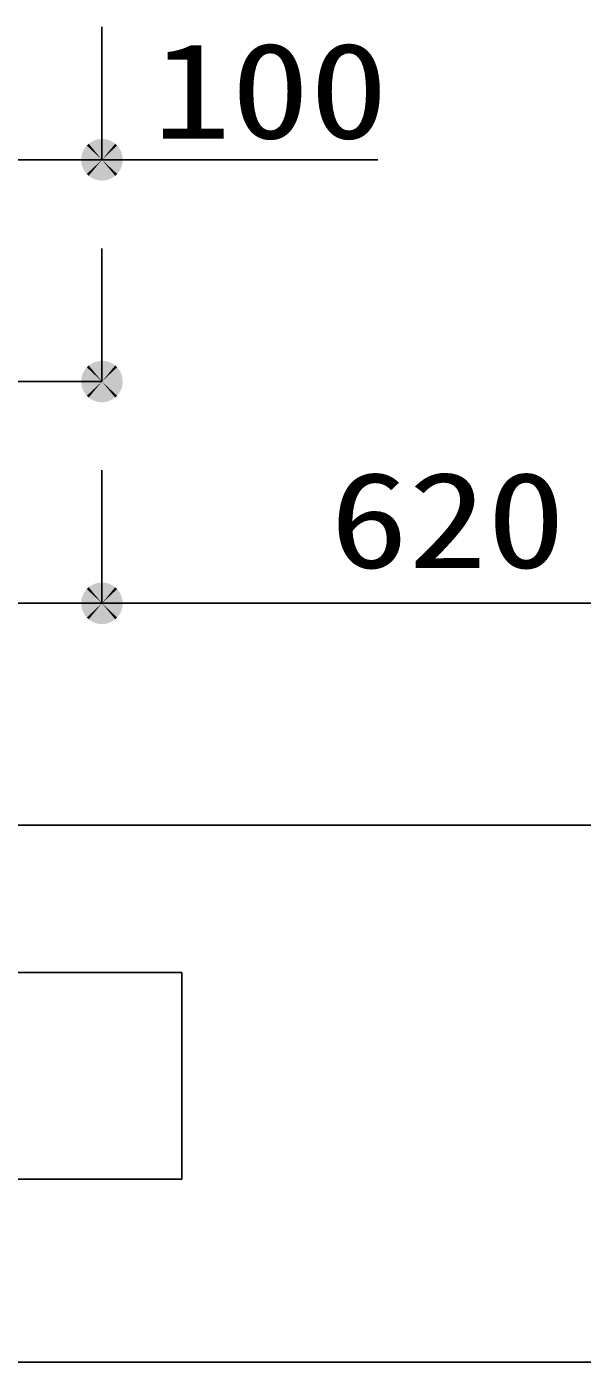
# Model space of a CAD drawing. Units: millimetres, scale not verified. Extents: x -8910 to 8910, y -6308 to 6308.
# Drawn here: x -4117 to -3616, y -5056 to -3852 of the extents above; entities that cross this region are included whole.
import ezdxf
from ezdxf.enums import TextEntityAlignment as Align

# ---------------------------------------------------------------- set-up
doc = ezdxf.new("R2010")
doc.units = ezdxf.units.MM
doc.header["$LTSCALE"] = 30
for name, color, linetype, lineweight in [('0-0_空気管', 3, 'Continuous', 25), ('0-4_00クル-フ-6寸法', 132, 'Continuous', 25), ('1-5_Axis_waku', 7, 'Continuous', 25)]:
    doc.layers.add(name, color=color, linetype=linetype, lineweight=lineweight)
doc.styles.add('ＭＳ ゴシック', font='')
doc.styles.get('ＭＳ ゴシック').set_extended_font_data('MS Gothic')

msp = doc.modelspace()

# ---------------------------------------------------------------- linework, layer by layer
at = {"layer": '0-0_空気管'}
msp.add_lwpolyline([(-3976.95, -4705.1), (-6006.27, -4705.1), (-6006.27, -4891.41), (-3976.95, -4891.41)], close=True, dxfattribs=at)
at = {"layer": '0-4_00クル-フ-6寸法', "color": 4}
for p, q in [((-4048.91, -3851.98), (-4048.91, -3971.98)), ((-4148.91, -3971.98), (-4048.91, -3971.98)), ((-4048.91, -3971.98), (-3800.29, -3971.98)), ((-4048.91, -4051.98), (-4048.91, -4171.98)), ((-4048.91, -4171.98), (-4448.93, -4171.98)), ((-4048.91, -4251.98), (-4048.91, -4371.98)), ((-4048.91, -4251.98), (-4048.91, -4371.98)), ((-6258.91, -4371.98), (-4048.91, -4371.98)), ((-4048.91, -4371.98), (-3428.91, -4371.98)), ((-3318.91, -4571.98), (-6258.91, -4571.98))]:
    msp.add_line(p, q, dxfattribs=at)
at = {"layer": '0-4_00クル-フ-6寸法'}
for points in [[(-4048.91, -3971.98), (-4065.34, -3962.94), (-4064.08, -3960.95)], [(-4048.91, -3971.98), (-4064.08, -3960.95), (-4062.58, -3959.14)], [(-4048.91, -3971.98), (-4062.58, -3959.14), (-4060.86, -3957.53)], [(-4048.91, -3971.98), (-4060.86, -3957.53), (-4058.96, -3956.14)], [(-4048.91, -3971.98), (-4058.96, -3956.14), (-4056.9, -3955.01)], [(-4048.91, -3971.98), (-4056.9, -3955.01), (-4054.71, -3954.14)], [(-4048.91, -3971.98), (-4054.71, -3954.14), (-4052.43, -3953.56)], [(-4048.91, -3971.98), (-4052.43, -3953.56), (-4050.09, -3953.26)], [(-4048.91, -3971.98), (-4050.09, -3953.26), (-4047.74, -3953.26)], [(-4048.91, -3971.98), (-4047.74, -3953.26), (-4045.4, -3953.56)], [(-4048.91, -3971.98), (-4045.4, -3953.56), (-4043.12, -3954.14)], [(-4048.91, -3971.98), (-4043.12, -3954.14), (-4040.93, -3955.01)], [(-4048.91, -3971.98), (-4040.93, -3955.01), (-4038.87, -3956.14)], [(-4048.91, -3971.98), (-4038.87, -3956.14), (-4036.96, -3957.53)], [(-4048.91, -3971.98), (-4036.96, -3957.53), (-4035.24, -3959.14)], [(-4048.91, -3971.98), (-4035.24, -3959.14), (-4033.74, -3960.95)], [(-4048.91, -3971.98), (-4033.74, -3960.95), (-4032.48, -3962.94)], [(-4048.91, -3971.98), (-4067.66, -3971.98), (-4067.51, -3969.63)], [(-4048.91, -3971.98), (-4067.51, -3974.33), (-4067.66, -3971.98)], [(-4048.91, -3971.98), (-4067.51, -3969.63), (-4067.07, -3967.31)], [(-4048.91, -3971.98), (-4067.07, -3976.64), (-4067.51, -3974.33)], [(-4048.91, -3971.98), (-4067.07, -3967.31), (-4066.35, -3965.07)], [(-4048.91, -3971.98), (-4066.35, -3978.88), (-4067.07, -3976.64)], [(-4048.91, -3971.98), (-4066.35, -3965.07), (-4065.34, -3962.94)], [(-4048.91, -3971.98), (-4065.34, -3981.01), (-4066.35, -3978.88)], [(-4048.91, -3971.98), (-4064.08, -3983), (-4065.34, -3981.01)], [(-4048.91, -3971.98), (-4062.58, -3984.81), (-4064.08, -3983)], [(-4048.91, -3971.98), (-4060.86, -3986.42), (-4062.58, -3984.81)], [(-4048.91, -3971.98), (-4058.96, -3987.81), (-4060.86, -3986.42)], [(-4048.91, -3971.98), (-4056.9, -3988.94), (-4058.96, -3987.81)], [(-4048.91, -3971.98), (-4054.71, -3989.81), (-4056.9, -3988.94)], [(-4048.91, -3971.98), (-4052.43, -3990.39), (-4054.71, -3989.81)], [(-4048.91, -3971.98), (-4050.09, -3990.69), (-4052.43, -3990.39)], [(-4048.91, -3971.98), (-4047.74, -3990.69), (-4050.09, -3990.69)], [(-4048.91, -3971.98), (-4032.48, -3962.94), (-4031.48, -3965.07)], [(-4048.91, -3971.98), (-4031.48, -3965.07), (-4030.75, -3967.31)], [(-4048.91, -3971.98), (-4030.75, -3967.31), (-4030.31, -3969.63)], [(-4048.91, -3971.98), (-4030.31, -3969.63), (-4030.16, -3971.98)], [(-4048.91, -3971.98), (-4045.4, -3990.39), (-4047.74, -3990.69)], [(-4048.91, -3971.98), (-4043.12, -3989.81), (-4045.4, -3990.39)], [(-4048.91, -3971.98), (-4040.93, -3988.94), (-4043.12, -3989.81)], [(-4048.91, -3971.98), (-4038.87, -3987.81), (-4040.93, -3988.94)], [(-4048.91, -3971.98), (-4036.96, -3986.42), (-4038.87, -3987.81)], [(-4048.91, -3971.98), (-4035.24, -3984.81), (-4036.96, -3986.42)], [(-4048.91, -3971.98), (-4033.74, -3983), (-4035.24, -3984.81)], [(-4048.91, -3971.98), (-4032.48, -3981.01), (-4033.74, -3983)], [(-4048.91, -3971.98), (-4031.48, -3978.88), (-4032.48, -3981.01)], [(-4048.91, -3971.98), (-4030.75, -3976.64), (-4031.48, -3978.88)], [(-4048.91, -3971.98), (-4030.31, -3974.33), (-4030.75, -3976.64)], [(-4048.91, -3971.98), (-4030.16, -3971.98), (-4030.31, -3974.33)], [(-4048.91, -4171.98), (-4058.96, -4156.14), (-4056.9, -4155.01)], [(-4048.91, -4171.98), (-4056.9, -4155.01), (-4054.71, -4154.14)], [(-4048.91, -4171.98), (-4054.71, -4154.14), (-4052.43, -4153.56)], [(-4048.91, -4171.98), (-4052.43, -4153.56), (-4050.09, -4153.26)], [(-4048.91, -4171.98), (-4050.09, -4153.26), (-4047.74, -4153.26)], [(-4048.91, -4171.98), (-4047.74, -4153.26), (-4045.4, -4153.56)], [(-4048.91, -4171.98), (-4045.4, -4153.56), (-4043.12, -4154.14)], [(-4048.91, -4171.98), (-4043.12, -4154.14), (-4040.93, -4155.01)], [(-4048.91, -4171.98), (-4040.93, -4155.01), (-4038.87, -4156.14)], [(-4048.91, -4171.98), (-4067.51, -4169.63), (-4067.07, -4167.31)], [(-4048.91, -4171.98), (-4067.07, -4167.31), (-4066.35, -4165.07)], [(-4048.91, -4171.98), (-4066.35, -4165.07), (-4065.34, -4162.94)], [(-4048.91, -4171.98), (-4065.34, -4162.94), (-4064.08, -4160.95)], [(-4048.91, -4171.98), (-4064.08, -4160.95), (-4062.58, -4159.14)], [(-4048.91, -4171.98), (-4062.58, -4159.14), (-4060.86, -4157.53)], [(-4048.91, -4171.98), (-4060.86, -4157.53), (-4058.96, -4156.14)], [(-4048.91, -4171.98), (-4038.87, -4156.14), (-4036.96, -4157.53)], [(-4048.91, -4171.98), (-4036.96, -4157.53), (-4035.24, -4159.14)], [(-4048.91, -4171.98), (-4035.24, -4159.14), (-4033.74, -4160.95)], [(-4048.91, -4171.98), (-4033.74, -4160.95), (-4032.48, -4162.94)], [(-4048.91, -4171.98), (-4032.48, -4162.94), (-4031.48, -4165.07)], [(-4048.91, -4171.98), (-4031.48, -4165.07), (-4030.75, -4167.31)], [(-4048.91, -4171.98), (-4030.75, -4167.31), (-4030.31, -4169.63)], [(-4048.91, -4171.98), (-4067.66, -4171.98), (-4067.51, -4169.63)], [(-4048.91, -4171.98), (-4067.51, -4174.33), (-4067.66, -4171.98)], [(-4048.91, -4171.98), (-4067.07, -4176.64), (-4067.51, -4174.33)], [(-4048.91, -4171.98), (-4066.35, -4178.88), (-4067.07, -4176.64)], [(-4048.91, -4171.98), (-4065.34, -4181.01), (-4066.35, -4178.88)], [(-4048.91, -4171.98), (-4064.08, -4183), (-4065.34, -4181.01)], [(-4048.91, -4171.98), (-4062.58, -4184.81), (-4064.08, -4183)], [(-4048.91, -4171.98), (-4060.86, -4186.42), (-4062.58, -4184.81)], [(-4048.91, -4171.98), (-4058.96, -4187.81), (-4060.86, -4186.42)], [(-4048.91, -4171.98), (-4056.9, -4188.94), (-4058.96, -4187.81)], [(-4048.91, -4171.98), (-4054.71, -4189.81), (-4056.9, -4188.94)], [(-4048.91, -4171.98), (-4052.43, -4190.39), (-4054.71, -4189.81)], [(-4048.91, -4171.98), (-4050.09, -4190.69), (-4052.43, -4190.39)], [(-4048.91, -4171.98), (-4047.74, -4190.69), (-4050.09, -4190.69)], [(-4048.91, -4171.98), (-4030.31, -4169.63), (-4030.16, -4171.98)], [(-4048.91, -4171.98), (-4045.4, -4190.39), (-4047.74, -4190.69)], [(-4048.91, -4171.98), (-4043.12, -4189.81), (-4045.4, -4190.39)], [(-4048.91, -4171.98), (-4040.93, -4188.94), (-4043.12, -4189.81)], [(-4048.91, -4171.98), (-4038.87, -4187.81), (-4040.93, -4188.94)], [(-4048.91, -4171.98), (-4036.96, -4186.42), (-4038.87, -4187.81)], [(-4048.91, -4171.98), (-4035.24, -4184.81), (-4036.96, -4186.42)], [(-4048.91, -4171.98), (-4033.74, -4183), (-4035.24, -4184.81)], [(-4048.91, -4171.98), (-4032.48, -4181.01), (-4033.74, -4183)], [(-4048.91, -4171.98), (-4031.48, -4178.88), (-4032.48, -4181.01)], [(-4048.91, -4171.98), (-4030.75, -4176.64), (-4031.48, -4178.88)], [(-4048.91, -4171.98), (-4030.31, -4174.33), (-4030.75, -4176.64)], [(-4048.91, -4171.98), (-4030.16, -4171.98), (-4030.31, -4174.33)], [(-4048.91, -4371.98), (-4064.08, -4360.95), (-4062.58, -4359.14)], [(-4048.91, -4371.98), (-4064.08, -4360.95), (-4062.58, -4359.14)], [(-4048.91, -4371.98), (-4062.58, -4359.14), (-4060.86, -4357.53)], [(-4048.91, -4371.98), (-4062.58, -4359.14), (-4060.86, -4357.53)], [(-4048.91, -4371.98), (-4060.86, -4357.53), (-4058.96, -4356.14)], [(-4048.91, -4371.98), (-4060.86, -4357.53), (-4058.96, -4356.14)], [(-4048.91, -4371.98), (-4058.96, -4356.14), (-4056.9, -4355.01)], [(-4048.91, -4371.98), (-4058.96, -4356.14), (-4056.9, -4355.01)], [(-4048.91, -4371.98), (-4056.9, -4355.01), (-4054.71, -4354.14)], [(-4048.91, -4371.98), (-4056.9, -4355.01), (-4054.71, -4354.14)], [(-4048.91, -4371.98), (-4054.71, -4354.14), (-4052.43, -4353.56)], [(-4048.91, -4371.98), (-4054.71, -4354.14), (-4052.43, -4353.56)], [(-4048.91, -4371.98), (-4052.43, -4353.56), (-4050.09, -4353.26)], [(-4048.91, -4371.98), (-4052.43, -4353.56), (-4050.09, -4353.26)], [(-4048.91, -4371.98), (-4050.09, -4353.26), (-4047.74, -4353.26)], [(-4048.91, -4371.98), (-4050.09, -4353.26), (-4047.74, -4353.26)], [(-4048.91, -4371.98), (-4047.74, -4353.26), (-4045.4, -4353.56)], [(-4048.91, -4371.98), (-4047.74, -4353.26), (-4045.4, -4353.56)], [(-4048.91, -4371.98), (-4045.4, -4353.56), (-4043.12, -4354.14)], [(-4048.91, -4371.98), (-4045.4, -4353.56), (-4043.12, -4354.14)], [(-4048.91, -4371.98), (-4043.12, -4354.14), (-4040.93, -4355.01)], [(-4048.91, -4371.98), (-4043.12, -4354.14), (-4040.93, -4355.01)], [(-4048.91, -4371.98), (-4040.93, -4355.01), (-4038.87, -4356.14)], [(-4048.91, -4371.98), (-4040.93, -4355.01), (-4038.87, -4356.14)], [(-4048.91, -4371.98), (-4038.87, -4356.14), (-4036.96, -4357.53)], [(-4048.91, -4371.98), (-4038.87, -4356.14), (-4036.96, -4357.53)], [(-4048.91, -4371.98), (-4036.96, -4357.53), (-4035.24, -4359.14)], [(-4048.91, -4371.98), (-4036.96, -4357.53), (-4035.24, -4359.14)], [(-4048.91, -4371.98), (-4035.24, -4359.14), (-4033.74, -4360.95)], [(-4048.91, -4371.98), (-4035.24, -4359.14), (-4033.74, -4360.95)], [(-4048.91, -4371.98), (-4067.66, -4371.98), (-4067.51, -4369.63)], [(-4048.91, -4371.98), (-4067.66, -4371.98), (-4067.51, -4369.63)], [(-4048.91, -4371.98), (-4067.51, -4374.33), (-4067.66, -4371.98)], [(-4048.91, -4371.98), (-4067.51, -4374.33), (-4067.66, -4371.98)], [(-4048.91, -4371.98), (-4067.51, -4369.63), (-4067.07, -4367.31)], [(-4048.91, -4371.98), (-4067.51, -4369.63), (-4067.07, -4367.31)], [(-4048.91, -4371.98), (-4067.07, -4376.64), (-4067.51, -4374.33)], [(-4048.91, -4371.98), (-4067.07, -4376.64), (-4067.51, -4374.33)], [(-4048.91, -4371.98), (-4067.07, -4367.31), (-4066.35, -4365.07)], [(-4048.91, -4371.98), (-4067.07, -4367.31), (-4066.35, -4365.07)], [(-4048.91, -4371.98), (-4066.35, -4378.88), (-4067.07, -4376.64)], [(-4048.91, -4371.98), (-4066.35, -4378.88), (-4067.07, -4376.64)], [(-4048.91, -4371.98), (-4066.35, -4365.07), (-4065.34, -4362.94)], [(-4048.91, -4371.98), (-4066.35, -4365.07), (-4065.34, -4362.94)], [(-4048.91, -4371.98), (-4065.34, -4381.01), (-4066.35, -4378.88)], [(-4048.91, -4371.98), (-4065.34, -4381.01), (-4066.35, -4378.88)], [(-4048.91, -4371.98), (-4065.34, -4362.94), (-4064.08, -4360.95)], [(-4048.91, -4371.98), (-4065.34, -4362.94), (-4064.08, -4360.95)], [(-4048.91, -4371.98), (-4064.08, -4383), (-4065.34, -4381.01)], [(-4048.91, -4371.98), (-4064.08, -4383), (-4065.34, -4381.01)], [(-4048.91, -4371.98), (-4062.58, -4384.81), (-4064.08, -4383)], [(-4048.91, -4371.98), (-4062.58, -4384.81), (-4064.08, -4383)], [(-4048.91, -4371.98), (-4060.86, -4386.42), (-4062.58, -4384.81)], [(-4048.91, -4371.98), (-4060.86, -4386.42), (-4062.58, -4384.81)], [(-4048.91, -4371.98), (-4058.96, -4387.81), (-4060.86, -4386.42)], [(-4048.91, -4371.98), (-4058.96, -4387.81), (-4060.86, -4386.42)], [(-4048.91, -4371.98), (-4056.9, -4388.94), (-4058.96, -4387.81)], [(-4048.91, -4371.98), (-4056.9, -4388.94), (-4058.96, -4387.81)], [(-4048.91, -4371.98), (-4054.71, -4389.81), (-4056.9, -4388.94)], [(-4048.91, -4371.98), (-4054.71, -4389.81), (-4056.9, -4388.94)], [(-4048.91, -4371.98), (-4052.43, -4390.39), (-4054.71, -4389.81)], [(-4048.91, -4371.98), (-4052.43, -4390.39), (-4054.71, -4389.81)], [(-4048.91, -4371.98), (-4050.09, -4390.69), (-4052.43, -4390.39)], [(-4048.91, -4371.98), (-4050.09, -4390.69), (-4052.43, -4390.39)], [(-4048.91, -4371.98), (-4047.74, -4390.69), (-4050.09, -4390.69)], [(-4048.91, -4371.98), (-4047.74, -4390.69), (-4050.09, -4390.69)], [(-4048.91, -4371.98), (-4033.74, -4360.95), (-4032.48, -4362.94)], [(-4048.91, -4371.98), (-4033.74, -4360.95), (-4032.48, -4362.94)], [(-4048.91, -4371.98), (-4032.48, -4362.94), (-4031.48, -4365.07)], [(-4048.91, -4371.98), (-4032.48, -4362.94), (-4031.48, -4365.07)], [(-4048.91, -4371.98), (-4031.48, -4365.07), (-4030.75, -4367.31)], [(-4048.91, -4371.98), (-4031.48, -4365.07), (-4030.75, -4367.31)], [(-4048.91, -4371.98), (-4030.75, -4367.31), (-4030.31, -4369.63)], [(-4048.91, -4371.98), (-4030.75, -4367.31), (-4030.31, -4369.63)], [(-4048.91, -4371.98), (-4030.31, -4369.63), (-4030.16, -4371.98)], [(-4048.91, -4371.98), (-4030.31, -4369.63), (-4030.16, -4371.98)], [(-4048.91, -4371.98), (-4045.4, -4390.39), (-4047.74, -4390.69)], [(-4048.91, -4371.98), (-4043.12, -4389.81), (-4045.4, -4390.39)], [(-4048.91, -4371.98), (-4040.93, -4388.94), (-4043.12, -4389.81)], [(-4048.91, -4371.98), (-4038.87, -4387.81), (-4040.93, -4388.94)], [(-4048.91, -4371.98), (-4036.96, -4386.42), (-4038.87, -4387.81)], [(-4048.91, -4371.98), (-4035.24, -4384.81), (-4036.96, -4386.42)], [(-4048.91, -4371.98), (-4033.74, -4383), (-4035.24, -4384.81)], [(-4048.91, -4371.98), (-4032.48, -4381.01), (-4033.74, -4383)], [(-4048.91, -4371.98), (-4031.48, -4378.88), (-4032.48, -4381.01)], [(-4048.91, -4371.98), (-4030.75, -4376.64), (-4031.48, -4378.88)], [(-4048.91, -4371.98), (-4030.31, -4374.33), (-4030.75, -4376.64)], [(-4048.91, -4371.98), (-4030.16, -4371.98), (-4030.31, -4374.33)], [(-4048.91, -4371.98), (-4045.4, -4390.39), (-4047.74, -4390.69)], [(-4048.91, -4371.98), (-4043.12, -4389.81), (-4045.4, -4390.39)], [(-4048.91, -4371.98), (-4040.93, -4388.94), (-4043.12, -4389.81)], [(-4048.91, -4371.98), (-4038.87, -4387.81), (-4040.93, -4388.94)], [(-4048.91, -4371.98), (-4036.96, -4386.42), (-4038.87, -4387.81)], [(-4048.91, -4371.98), (-4035.24, -4384.81), (-4036.96, -4386.42)], [(-4048.91, -4371.98), (-4033.74, -4383), (-4035.24, -4384.81)], [(-4048.91, -4371.98), (-4032.48, -4381.01), (-4033.74, -4383)], [(-4048.91, -4371.98), (-4031.48, -4378.88), (-4032.48, -4381.01)], [(-4048.91, -4371.98), (-4030.75, -4376.64), (-4031.48, -4378.88)], [(-4048.91, -4371.98), (-4030.31, -4374.33), (-4030.75, -4376.64)], [(-4048.91, -4371.98), (-4030.16, -4371.98), (-4030.31, -4374.33)]]:
    msp.add_solid(points, dxfattribs=at)
at = {"layer": '1-5_Axis_waku'}
msp.add_line((-7770, -5056.5), (8400, -5056.5), dxfattribs=at)

# ---------------------------------------------------------------- texts
at = {"layer": '0-4_00クル-フ-6寸法', "color": 3, "style": 'ＭＳ ゴシック', "width": 1.2}
for s, p in [('100', (-4003.21, -3978.89)), ('620', (-3843.48, -4366.13))]:
    msp.add_text(s, height=86.66, dxfattribs=at).set_placement(p, align=Align.BOTTOM_LEFT)

doc.saveas('drawing.dxf')
